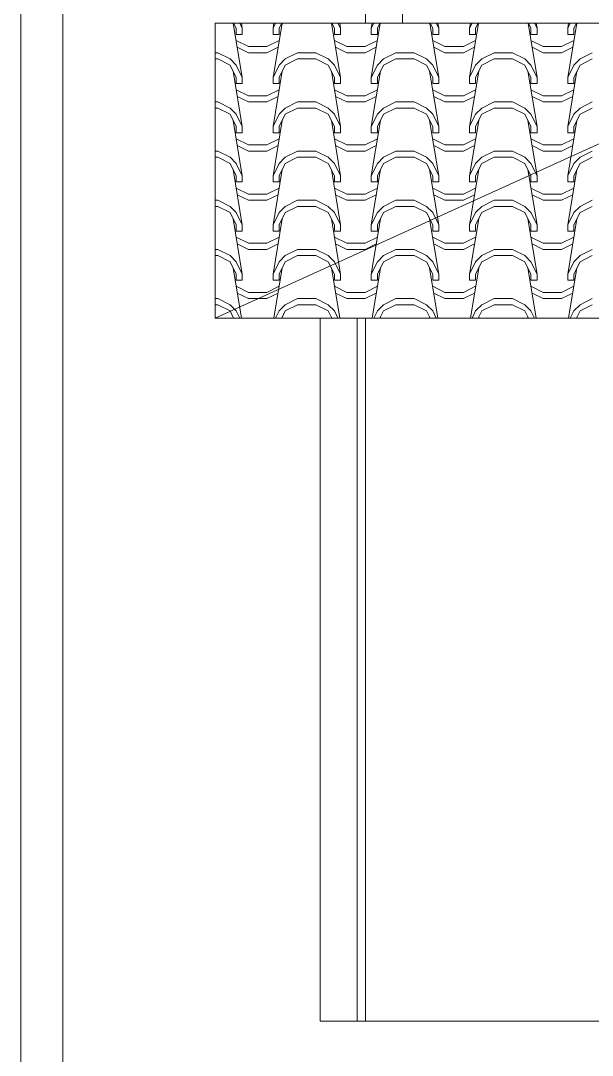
# Model space of a CAD drawing. Header units: metres. Extents: x 1628 to 1845, y 824 to 931.
# Drawn here: x 1628.945 to 1631.272, y 829.978 to 834.187 of the extents above; entities that cross this region are included whole.
import ezdxf

# ---------------------------------------------------------------- set-up
doc = ezdxf.new("R2010")
doc.units = ezdxf.units.M
doc.header["$LTSCALE"] = 0.15
for name, color, linetype, lineweight in [('Alvenaria', 170, 'Continuous', 0), ('Alvenaria ext', 5, 'Continuous', 5), ('Telhado', 2, 'Continuous', 0), ('Texto', 7, 'Continuous', 0)]:
    doc.layers.add(name, color=color, linetype=linetype, lineweight=lineweight)

msp = doc.modelspace()

# ---------------------------------------------------------------- linework, layer by layer
at = {"layer": 'Alvenaria', "ltscale": 10}
for p, q in [((1630.1641, 832.9768), (1630.1641, 830.1168)), ((1630.3141, 830.1168), (1630.3141, 832.9768))]:
    msp.add_line(p, q, dxfattribs=at)
at = {"layer": 'Alvenaria'}
msp.add_line((1630.3493, 832.9768), (1630.3493, 830.1168), dxfattribs=at)
at = {"layer": 'Alvenaria ext', "ltscale": 10}
for p, q in [((1630.3493, 834.1768), (1630.3493, 835.9849)), ((1630.4993, 834.1768), (1630.4993, 835.9968)), ((1636.5618, 834.1768), (1629.7362, 834.1768)), ((1629.7362, 834.1768), (1629.7362, 832.9768)), ((1629.7362, 832.9768), (1631.8298, 833.9259)), ((1629.7362, 832.9768), (1636.6132, 832.9768)), ((1629.7362, 832.9768), (1633.9233, 832.9768)), ((1630.1641, 830.1168), (1637.5501, 830.1168))]:
    msp.add_line(p, q, dxfattribs=at)
at = {"layer": 'Telhado', "ltscale": 0.3}
for p, q in [((1629.8471, 833.9559), (1629.8103, 834.1768)), ((1629.8221, 834.1559), (1629.8116, 834.1768)), ((1629.8471, 834.1559), (1629.8366, 834.1768)), ((1629.8471, 834.1559), (1629.8436, 834.1768)), ((1629.9721, 834.1559), (1629.9825, 834.1768)), ((1629.9721, 834.1559), (1629.9755, 834.1768)), ((1629.9721, 833.9559), (1630.0089, 834.1768)), ((1629.9971, 834.1559), (1630.0075, 834.1768)), ((1630.2471, 833.9559), (1630.2103, 834.1768)), ((1630.2221, 834.1559), (1630.2116, 834.1768)), ((1630.2471, 834.1559), (1630.2366, 834.1768)), ((1630.2471, 834.1559), (1630.2436, 834.1768)), ((1630.3721, 834.1559), (1630.3825, 834.1768)), ((1630.3721, 834.1559), (1630.3755, 834.1768)), ((1630.3721, 833.9559), (1630.4089, 834.1768)), ((1630.3971, 834.1559), (1630.4075, 834.1768)), ((1630.6471, 833.9559), (1630.6103, 834.1768)), ((1630.6221, 834.1559), (1630.6116, 834.1768)), ((1630.6471, 834.1559), (1630.6366, 834.1768)), ((1630.6471, 834.1559), (1630.6436, 834.1768)), ((1630.7721, 834.1559), (1630.7825, 834.1768)), ((1630.7721, 834.1559), (1630.7755, 834.1768)), ((1630.7721, 833.9559), (1630.8089, 834.1768)), ((1630.7971, 834.1559), (1630.8075, 834.1768)), ((1631.0471, 833.9559), (1631.0103, 834.1768)), ((1631.0221, 834.1559), (1631.0116, 834.1768)), ((1631.0471, 834.1559), (1631.0366, 834.1768)), ((1631.0471, 834.1559), (1631.0436, 834.1768)), ((1631.1721, 834.1559), (1631.1825, 834.1768)), ((1631.1721, 834.1559), (1631.1755, 834.1768)), ((1631.1721, 833.9559), (1631.2089, 834.1768)), ((1631.1971, 834.1559), (1631.2075, 834.1768)), ((1629.8221, 834.1309), (1629.8221, 834.1559)), ((1629.8221, 834.1309), (1629.8471, 834.1309)), ((1629.8471, 834.1309), (1629.8471, 834.1559)), ((1629.9721, 834.1309), (1629.9721, 834.1559)), ((1629.9721, 834.1309), (1629.9971, 834.1309)), ((1629.9971, 834.1309), (1629.9971, 834.1559)), ((1630.2221, 834.1309), (1630.2221, 834.1559)), ((1630.2221, 834.1309), (1630.2471, 834.1309)), ((1630.2471, 834.1309), (1630.2471, 834.1559)), ((1630.3721, 834.1309), (1630.3721, 834.1559)), ((1630.3721, 834.1309), (1630.3971, 834.1309)), ((1630.3971, 834.1309), (1630.3971, 834.1559)), ((1630.6221, 834.1309), (1630.6221, 834.1559)), ((1630.6221, 834.1309), (1630.6471, 834.1309)), ((1630.6471, 834.1309), (1630.6471, 834.1559)), ((1630.7721, 834.1309), (1630.7721, 834.1559)), ((1630.7721, 834.1309), (1630.7971, 834.1309)), ((1630.7971, 834.1309), (1630.7971, 834.1559)), ((1631.0221, 834.1309), (1631.0221, 834.1559)), ((1631.0221, 834.1309), (1631.0471, 834.1309)), ((1631.0471, 834.1309), (1631.0471, 834.1559)), ((1631.1721, 834.1309), (1631.1721, 834.1559)), ((1631.1721, 834.1309), (1631.1971, 834.1309)), ((1631.1971, 834.1309), (1631.1971, 834.1559)), ((1629.8721, 834.0809), (1629.8221, 834.1059)), ((1629.9471, 834.0809), (1629.9971, 834.1059)), ((1630.2721, 834.0809), (1630.2221, 834.1059)), ((1630.3471, 834.0809), (1630.3971, 834.1059)), ((1630.6721, 834.0809), (1630.6221, 834.1059)), ((1630.7471, 834.0809), (1630.7971, 834.1059)), ((1631.0721, 834.0809), (1631.0221, 834.1059)), ((1631.1471, 834.0809), (1631.1971, 834.1059)), ((1629.7362, 834.0559), (1629.7471, 834.0559)), ((1629.7971, 834.0309), (1629.7471, 834.0559)), ((1629.8721, 834.0559), (1629.8266, 834.0787)), ((1629.8721, 834.0809), (1629.9471, 834.0809)), ((1629.8721, 834.0559), (1629.9471, 834.0559)), ((1629.9471, 834.0559), (1629.9925, 834.0787)), ((1630.0221, 834.0309), (1630.0721, 834.0559)), ((1630.0721, 834.0559), (1630.1471, 834.0559)), ((1630.1971, 834.0309), (1630.1471, 834.0559)), ((1630.2721, 834.0559), (1630.2266, 834.0787)), ((1630.2721, 834.0809), (1630.3471, 834.0809)), ((1630.2721, 834.0559), (1630.3471, 834.0559)), ((1630.3471, 834.0559), (1630.3925, 834.0787)), ((1630.4221, 834.0309), (1630.4721, 834.0559)), ((1630.4721, 834.0559), (1630.5471, 834.0559)), ((1630.5971, 834.0309), (1630.5471, 834.0559)), ((1630.6721, 834.0559), (1630.6266, 834.0787)), ((1630.6721, 834.0809), (1630.7471, 834.0809)), ((1630.6721, 834.0559), (1630.7471, 834.0559)), ((1630.7471, 834.0559), (1630.7925, 834.0787)), ((1630.8221, 834.0309), (1630.8721, 834.0559)), ((1630.8721, 834.0559), (1630.9471, 834.0559)), ((1630.9971, 834.0309), (1630.9471, 834.0559)), ((1631.0721, 834.0559), (1631.0266, 834.0787)), ((1631.0721, 834.0809), (1631.1471, 834.0809)), ((1631.0721, 834.0559), (1631.1471, 834.0559)), ((1631.1471, 834.0559), (1631.1925, 834.0787)), ((1631.2221, 834.0309), (1631.2721, 834.0559)), ((1629.7362, 834.0309), (1629.7471, 834.0309)), ((1629.7971, 834.0059), (1629.7471, 834.0309)), ((1629.8221, 834.0059), (1629.7971, 834.0309)), ((1629.8221, 833.9559), (1629.7971, 834.0059)), ((1629.8471, 833.9559), (1629.8221, 834.0059)), ((1629.9721, 833.9559), (1629.9971, 834.0059)), ((1629.9971, 834.0059), (1630.0221, 834.0309)), ((1629.9971, 833.9559), (1630.0221, 834.0059)), ((1630.0221, 834.0059), (1630.0721, 834.0309)), ((1630.0721, 834.0309), (1630.1471, 834.0309)), ((1630.1971, 834.0059), (1630.1471, 834.0309)), ((1630.2221, 834.0059), (1630.1971, 834.0309)), ((1630.2221, 833.9559), (1630.1971, 834.0059)), ((1630.2471, 833.9559), (1630.2221, 834.0059)), ((1630.3721, 833.9559), (1630.3971, 834.0059)), ((1630.3971, 834.0059), (1630.4221, 834.0309)), ((1630.3971, 833.9559), (1630.4221, 834.0059)), ((1630.4221, 834.0059), (1630.4721, 834.0309)), ((1630.4721, 834.0309), (1630.5471, 834.0309)), ((1630.5971, 834.0059), (1630.5471, 834.0309)), ((1630.6221, 834.0059), (1630.5971, 834.0309)), ((1630.6221, 833.9559), (1630.5971, 834.0059)), ((1630.6471, 833.9559), (1630.6221, 834.0059)), ((1630.7721, 833.9559), (1630.7971, 834.0059)), ((1630.7971, 834.0059), (1630.8221, 834.0309)), ((1630.7971, 833.9559), (1630.8221, 834.0059)), ((1630.8221, 834.0059), (1630.8721, 834.0309)), ((1630.8721, 834.0309), (1630.9471, 834.0309)), ((1630.9971, 834.0059), (1630.9471, 834.0309)), ((1631.0221, 834.0059), (1630.9971, 834.0309)), ((1631.0221, 833.9559), (1630.9971, 834.0059)), ((1631.0471, 833.9559), (1631.0221, 834.0059)), ((1631.1721, 833.9559), (1631.1971, 834.0059)), ((1631.1971, 834.0059), (1631.2221, 834.0309)), ((1631.1971, 833.9559), (1631.2221, 834.0059)), ((1631.2221, 834.0059), (1631.2721, 834.0309)), ((1629.8471, 833.7559), (1629.8096, 833.9809)), ((1629.9721, 833.7559), (1630.0096, 833.9809)), ((1630.2471, 833.7559), (1630.2096, 833.9809)), ((1630.3721, 833.7559), (1630.4096, 833.9809)), ((1630.6471, 833.7559), (1630.6096, 833.9809)), ((1630.7721, 833.7559), (1630.8096, 833.9809)), ((1631.0471, 833.7559), (1631.0096, 833.9809)), ((1631.1721, 833.7559), (1631.2096, 833.9809)), ((1629.8221, 833.9309), (1629.8221, 833.9559)), ((1629.8221, 833.9309), (1629.8471, 833.9309)), ((1629.8471, 833.9309), (1629.8471, 833.9559)), ((1629.9721, 833.9309), (1629.9721, 833.9559)), ((1629.9721, 833.9309), (1629.9971, 833.9309)), ((1629.9971, 833.9309), (1629.9971, 833.9559)), ((1630.2221, 833.9309), (1630.2221, 833.9559)), ((1630.2221, 833.9309), (1630.2471, 833.9309)), ((1630.2471, 833.9309), (1630.2471, 833.9559)), ((1630.3721, 833.9309), (1630.3721, 833.9559)), ((1630.3721, 833.9309), (1630.3971, 833.9309)), ((1630.3971, 833.9309), (1630.3971, 833.9559)), ((1630.6221, 833.9309), (1630.6221, 833.9559)), ((1630.6221, 833.9309), (1630.6471, 833.9309)), ((1630.6471, 833.9309), (1630.6471, 833.9559)), ((1630.7721, 833.9309), (1630.7721, 833.9559)), ((1630.7721, 833.9309), (1630.7971, 833.9309)), ((1630.7971, 833.9309), (1630.7971, 833.9559)), ((1631.0221, 833.9309), (1631.0221, 833.9559)), ((1631.0221, 833.9309), (1631.0471, 833.9309)), ((1631.0471, 833.9309), (1631.0471, 833.9559)), ((1631.1721, 833.9309), (1631.1721, 833.9559)), ((1631.1721, 833.9309), (1631.1971, 833.9309)), ((1631.1971, 833.9309), (1631.1971, 833.9559)), ((1629.8721, 833.8809), (1629.8221, 833.9059)), ((1629.8721, 833.8559), (1629.8266, 833.8787)), ((1629.8721, 833.8809), (1629.9471, 833.8809)), ((1629.9471, 833.8809), (1629.9971, 833.9059)), ((1629.9471, 833.8559), (1629.9925, 833.8787)), ((1630.2721, 833.8809), (1630.2221, 833.9059)), ((1630.2721, 833.8559), (1630.2266, 833.8787)), ((1630.2721, 833.8809), (1630.3471, 833.8809)), ((1630.3471, 833.8809), (1630.3971, 833.9059)), ((1630.3471, 833.8559), (1630.3925, 833.8787)), ((1630.6721, 833.8809), (1630.6221, 833.9059)), ((1630.6721, 833.8559), (1630.6266, 833.8787)), ((1630.6721, 833.8809), (1630.7471, 833.8809)), ((1630.7471, 833.8809), (1630.7971, 833.9059)), ((1630.7471, 833.8559), (1630.7925, 833.8787)), ((1631.0721, 833.8809), (1631.0221, 833.9059)), ((1631.0721, 833.8559), (1631.0266, 833.8787)), ((1631.0721, 833.8809), (1631.1471, 833.8809)), ((1631.1471, 833.8809), (1631.1971, 833.9059)), ((1631.1471, 833.8559), (1631.1925, 833.8787)), ((1629.7362, 833.8559), (1629.7471, 833.8559)), ((1629.7971, 833.8309), (1629.7471, 833.8559)), ((1629.8721, 833.8559), (1629.9471, 833.8559)), ((1630.0221, 833.8309), (1630.0721, 833.8559)), ((1630.0721, 833.8559), (1630.1471, 833.8559)), ((1630.1971, 833.8309), (1630.1471, 833.8559)), ((1630.2721, 833.8559), (1630.3471, 833.8559)), ((1630.4221, 833.8309), (1630.4721, 833.8559)), ((1630.4721, 833.8559), (1630.5471, 833.8559)), ((1630.5971, 833.8309), (1630.5471, 833.8559)), ((1630.6721, 833.8559), (1630.7471, 833.8559)), ((1630.8221, 833.8309), (1630.8721, 833.8559)), ((1630.8721, 833.8559), (1630.9471, 833.8559)), ((1630.9971, 833.8309), (1630.9471, 833.8559)), ((1631.0721, 833.8559), (1631.1471, 833.8559)), ((1631.2221, 833.8309), (1631.2721, 833.8559)), ((1629.7362, 833.8309), (1629.7471, 833.8309)), ((1629.7971, 833.8059), (1629.7471, 833.8309)), ((1629.8221, 833.8059), (1629.7971, 833.8309)), ((1629.8221, 833.7559), (1629.7971, 833.8059)), ((1629.8471, 833.7559), (1629.8221, 833.8059)), ((1629.9721, 833.7559), (1629.9971, 833.8059)), ((1629.9971, 833.8059), (1630.0221, 833.8309)), ((1629.9971, 833.7559), (1630.0221, 833.8059)), ((1630.0221, 833.8059), (1630.0721, 833.8309)), ((1630.0721, 833.8309), (1630.1471, 833.8309)), ((1630.1971, 833.8059), (1630.1471, 833.8309)), ((1630.2221, 833.8059), (1630.1971, 833.8309)), ((1630.2221, 833.7559), (1630.1971, 833.8059)), ((1630.2471, 833.7559), (1630.2221, 833.8059)), ((1630.3721, 833.7559), (1630.3971, 833.8059)), ((1630.3971, 833.8059), (1630.4221, 833.8309)), ((1630.3971, 833.7559), (1630.4221, 833.8059)), ((1630.4221, 833.8059), (1630.4721, 833.8309)), ((1630.4721, 833.8309), (1630.5471, 833.8309)), ((1630.5971, 833.8059), (1630.5471, 833.8309)), ((1630.6221, 833.8059), (1630.5971, 833.8309)), ((1630.6221, 833.7559), (1630.5971, 833.8059)), ((1630.6471, 833.7559), (1630.6221, 833.8059)), ((1630.7721, 833.7559), (1630.7971, 833.8059)), ((1630.7971, 833.8059), (1630.8221, 833.8309)), ((1630.7971, 833.7559), (1630.8221, 833.8059)), ((1630.8221, 833.8059), (1630.8721, 833.8309)), ((1630.8721, 833.8309), (1630.9471, 833.8309)), ((1630.9971, 833.8059), (1630.9471, 833.8309)), ((1631.0221, 833.8059), (1630.9971, 833.8309)), ((1631.0221, 833.7559), (1630.9971, 833.8059)), ((1631.0471, 833.7559), (1631.0221, 833.8059)), ((1631.1721, 833.7559), (1631.1971, 833.8059)), ((1631.1971, 833.8059), (1631.2221, 833.8309)), ((1631.1971, 833.7559), (1631.2221, 833.8059)), ((1631.2221, 833.8059), (1631.2721, 833.8309)), ((1629.8471, 833.5559), (1629.8096, 833.7809)), ((1629.8221, 833.7309), (1629.8221, 833.7559)), ((1629.8471, 833.7309), (1629.8471, 833.7559)), ((1629.9721, 833.5559), (1630.0096, 833.7809)), ((1629.9721, 833.7309), (1629.9721, 833.7559)), ((1629.9971, 833.7309), (1629.9971, 833.7559)), ((1630.2471, 833.5559), (1630.2096, 833.7809)), ((1630.2221, 833.7309), (1630.2221, 833.7559)), ((1630.2471, 833.7309), (1630.2471, 833.7559)), ((1630.3721, 833.5559), (1630.4096, 833.7809)), ((1630.3721, 833.7309), (1630.3721, 833.7559)), ((1630.3971, 833.7309), (1630.3971, 833.7559)), ((1630.6471, 833.5559), (1630.6096, 833.7809)), ((1630.6221, 833.7309), (1630.6221, 833.7559)), ((1630.6471, 833.7309), (1630.6471, 833.7559)), ((1630.7721, 833.5559), (1630.8096, 833.7809)), ((1630.7721, 833.7309), (1630.7721, 833.7559)), ((1630.7971, 833.7309), (1630.7971, 833.7559)), ((1631.0471, 833.5559), (1631.0096, 833.7809)), ((1631.0221, 833.7309), (1631.0221, 833.7559)), ((1631.0471, 833.7309), (1631.0471, 833.7559)), ((1631.1721, 833.5559), (1631.2096, 833.7809)), ((1631.1721, 833.7309), (1631.1721, 833.7559)), ((1631.1971, 833.7309), (1631.1971, 833.7559)), ((1629.8221, 833.7309), (1629.8471, 833.7309)), ((1629.8721, 833.6809), (1629.8221, 833.7059)), ((1629.9471, 833.6809), (1629.9971, 833.7059)), ((1629.9721, 833.7309), (1629.9971, 833.7309)), ((1630.2221, 833.7309), (1630.2471, 833.7309)), ((1630.2721, 833.6809), (1630.2221, 833.7059)), ((1630.3471, 833.6809), (1630.3971, 833.7059)), ((1630.3721, 833.7309), (1630.3971, 833.7309)), ((1630.6221, 833.7309), (1630.6471, 833.7309)), ((1630.6721, 833.6809), (1630.6221, 833.7059)), ((1630.7471, 833.6809), (1630.7971, 833.7059)), ((1630.7721, 833.7309), (1630.7971, 833.7309)), ((1631.0221, 833.7309), (1631.0471, 833.7309)), ((1631.0721, 833.6809), (1631.0221, 833.7059)), ((1631.1471, 833.6809), (1631.1971, 833.7059)), ((1631.1721, 833.7309), (1631.1971, 833.7309)), ((1629.8721, 833.6559), (1629.8266, 833.6787)), ((1629.8721, 833.6809), (1629.9471, 833.6809)), ((1629.9471, 833.6559), (1629.9925, 833.6787)), ((1630.2721, 833.6559), (1630.2266, 833.6787)), ((1630.2721, 833.6809), (1630.3471, 833.6809)), ((1630.3471, 833.6559), (1630.3925, 833.6787)), ((1630.6721, 833.6559), (1630.6266, 833.6787)), ((1630.6721, 833.6809), (1630.7471, 833.6809)), ((1630.7471, 833.6559), (1630.7925, 833.6787)), ((1631.0721, 833.6559), (1631.0266, 833.6787)), ((1631.0721, 833.6809), (1631.1471, 833.6809)), ((1631.1471, 833.6559), (1631.1925, 833.6787)), ((1629.7362, 833.6559), (1629.7471, 833.6559)), ((1629.7362, 833.6309), (1629.7471, 833.6309)), ((1629.7971, 833.6309), (1629.7471, 833.6559)), ((1629.7971, 833.6059), (1629.7471, 833.6309)), ((1629.8221, 833.6059), (1629.7971, 833.6309)), ((1629.8721, 833.6559), (1629.9471, 833.6559)), ((1629.9971, 833.6059), (1630.0221, 833.6309)), ((1630.0221, 833.6309), (1630.0721, 833.6559)), ((1630.0221, 833.6059), (1630.0721, 833.6309)), ((1630.0721, 833.6559), (1630.1471, 833.6559)), ((1630.0721, 833.6309), (1630.1471, 833.6309)), ((1630.1971, 833.6309), (1630.1471, 833.6559)), ((1630.1971, 833.6059), (1630.1471, 833.6309)), ((1630.2221, 833.6059), (1630.1971, 833.6309)), ((1630.2721, 833.6559), (1630.3471, 833.6559)), ((1630.3971, 833.6059), (1630.4221, 833.6309)), ((1630.4221, 833.6309), (1630.4721, 833.6559)), ((1630.4221, 833.6059), (1630.4721, 833.6309)), ((1630.4721, 833.6559), (1630.5471, 833.6559)), ((1630.4721, 833.6309), (1630.5471, 833.6309)), ((1630.5971, 833.6309), (1630.5471, 833.6559)), ((1630.5971, 833.6059), (1630.5471, 833.6309)), ((1630.6221, 833.6059), (1630.5971, 833.6309)), ((1630.6721, 833.6559), (1630.7471, 833.6559)), ((1630.7971, 833.6059), (1630.8221, 833.6309)), ((1630.8221, 833.6309), (1630.8721, 833.6559)), ((1630.8221, 833.6059), (1630.8721, 833.6309)), ((1630.8721, 833.6559), (1630.9471, 833.6559)), ((1630.8721, 833.6309), (1630.9471, 833.6309)), ((1630.9971, 833.6309), (1630.9471, 833.6559)), ((1630.9971, 833.6059), (1630.9471, 833.6309)), ((1631.0221, 833.6059), (1630.9971, 833.6309)), ((1631.0721, 833.6559), (1631.1471, 833.6559)), ((1631.1971, 833.6059), (1631.2221, 833.6309)), ((1631.2221, 833.6309), (1631.2721, 833.6559)), ((1631.2221, 833.6059), (1631.2721, 833.6309)), ((1629.8221, 833.5559), (1629.7971, 833.6059)), ((1629.8471, 833.3559), (1629.8096, 833.5809)), ((1629.8471, 833.5559), (1629.8221, 833.6059)), ((1629.9721, 833.5559), (1629.9971, 833.6059)), ((1629.9721, 833.3559), (1630.0096, 833.5809)), ((1629.9971, 833.5559), (1630.0221, 833.6059)), ((1630.2221, 833.5559), (1630.1971, 833.6059)), ((1630.2471, 833.3559), (1630.2096, 833.5809)), ((1630.2471, 833.5559), (1630.2221, 833.6059)), ((1630.3721, 833.5559), (1630.3971, 833.6059)), ((1630.3721, 833.3559), (1630.4096, 833.5809)), ((1630.3971, 833.5559), (1630.4221, 833.6059)), ((1630.6221, 833.5559), (1630.5971, 833.6059)), ((1630.6471, 833.3559), (1630.6096, 833.5809)), ((1630.6471, 833.5559), (1630.6221, 833.6059)), ((1630.7721, 833.5559), (1630.7971, 833.6059)), ((1630.7721, 833.3559), (1630.8096, 833.5809)), ((1630.7971, 833.5559), (1630.8221, 833.6059)), ((1631.0221, 833.5559), (1630.9971, 833.6059)), ((1631.0471, 833.3559), (1631.0096, 833.5809)), ((1631.0471, 833.5559), (1631.0221, 833.6059)), ((1631.1721, 833.5559), (1631.1971, 833.6059)), ((1631.1721, 833.3559), (1631.2096, 833.5809)), ((1631.1971, 833.5559), (1631.2221, 833.6059)), ((1629.8221, 833.5309), (1629.8221, 833.5559)), ((1629.8471, 833.5309), (1629.8471, 833.5559)), ((1629.9721, 833.5309), (1629.9721, 833.5559)), ((1629.9971, 833.5309), (1629.9971, 833.5559)), ((1630.2221, 833.5309), (1630.2221, 833.5559)), ((1630.2471, 833.5309), (1630.2471, 833.5559)), ((1630.3721, 833.5309), (1630.3721, 833.5559)), ((1630.3971, 833.5309), (1630.3971, 833.5559)), ((1630.6221, 833.5309), (1630.6221, 833.5559)), ((1630.6471, 833.5309), (1630.6471, 833.5559)), ((1630.7721, 833.5309), (1630.7721, 833.5559)), ((1630.7971, 833.5309), (1630.7971, 833.5559)), ((1631.0221, 833.5309), (1631.0221, 833.5559)), ((1631.0471, 833.5309), (1631.0471, 833.5559)), ((1631.1721, 833.5309), (1631.1721, 833.5559)), ((1631.1971, 833.5309), (1631.1971, 833.5559)), ((1629.8221, 833.5309), (1629.8471, 833.5309)), ((1629.8721, 833.4809), (1629.8221, 833.5059)), ((1629.9471, 833.4809), (1629.9971, 833.5059)), ((1629.9721, 833.5309), (1629.9971, 833.5309)), ((1630.2221, 833.5309), (1630.2471, 833.5309)), ((1630.2721, 833.4809), (1630.2221, 833.5059)), ((1630.3471, 833.4809), (1630.3971, 833.5059)), ((1630.3721, 833.5309), (1630.3971, 833.5309)), ((1630.6221, 833.5309), (1630.6471, 833.5309)), ((1630.6721, 833.4809), (1630.6221, 833.5059)), ((1630.7471, 833.4809), (1630.7971, 833.5059)), ((1630.7721, 833.5309), (1630.7971, 833.5309)), ((1631.0221, 833.5309), (1631.0471, 833.5309)), ((1631.0721, 833.4809), (1631.0221, 833.5059)), ((1631.1471, 833.4809), (1631.1971, 833.5059)), ((1631.1721, 833.5309), (1631.1971, 833.5309)), ((1629.7362, 833.4559), (1629.7471, 833.4559)), ((1629.7971, 833.4309), (1629.7471, 833.4559)), ((1629.8721, 833.4559), (1629.8266, 833.4787)), ((1629.8721, 833.4809), (1629.9471, 833.4809)), ((1629.8721, 833.4559), (1629.9471, 833.4559)), ((1629.9471, 833.4559), (1629.9925, 833.4787)), ((1630.0221, 833.4309), (1630.0721, 833.4559)), ((1630.0721, 833.4559), (1630.1471, 833.4559)), ((1630.1971, 833.4309), (1630.1471, 833.4559)), ((1630.2721, 833.4559), (1630.2266, 833.4787)), ((1630.2721, 833.4809), (1630.3471, 833.4809)), ((1630.2721, 833.4559), (1630.3471, 833.4559)), ((1630.3471, 833.4559), (1630.3925, 833.4787)), ((1630.4221, 833.4309), (1630.4721, 833.4559)), ((1630.4721, 833.4559), (1630.5471, 833.4559)), ((1630.5971, 833.4309), (1630.5471, 833.4559)), ((1630.6721, 833.4559), (1630.6266, 833.4787)), ((1630.6721, 833.4809), (1630.7471, 833.4809)), ((1630.6721, 833.4559), (1630.7471, 833.4559)), ((1630.7471, 833.4559), (1630.7925, 833.4787)), ((1630.8221, 833.4309), (1630.8721, 833.4559)), ((1630.8721, 833.4559), (1630.9471, 833.4559)), ((1630.9971, 833.4309), (1630.9471, 833.4559)), ((1631.0721, 833.4559), (1631.0266, 833.4787)), ((1631.0721, 833.4809), (1631.1471, 833.4809)), ((1631.0721, 833.4559), (1631.1471, 833.4559)), ((1631.1471, 833.4559), (1631.1925, 833.4787)), ((1631.2221, 833.4309), (1631.2721, 833.4559)), ((1629.7362, 833.4309), (1629.7471, 833.4309)), ((1629.7971, 833.4059), (1629.7471, 833.4309)), ((1629.8221, 833.4059), (1629.7971, 833.4309)), ((1629.9971, 833.4059), (1630.0221, 833.4309)), ((1630.0221, 833.4059), (1630.0721, 833.4309)), ((1630.0721, 833.4309), (1630.1471, 833.4309)), ((1630.1971, 833.4059), (1630.1471, 833.4309)), ((1630.2221, 833.4059), (1630.1971, 833.4309)), ((1630.3971, 833.4059), (1630.4221, 833.4309)), ((1630.4221, 833.4059), (1630.4721, 833.4309)), ((1630.4721, 833.4309), (1630.5471, 833.4309)), ((1630.5971, 833.4059), (1630.5471, 833.4309)), ((1630.6221, 833.4059), (1630.5971, 833.4309)), ((1630.7971, 833.4059), (1630.8221, 833.4309)), ((1630.8221, 833.4059), (1630.8721, 833.4309)), ((1630.8721, 833.4309), (1630.9471, 833.4309)), ((1630.9971, 833.4059), (1630.9471, 833.4309)), ((1631.0221, 833.4059), (1630.9971, 833.4309)), ((1631.1971, 833.4059), (1631.2221, 833.4309)), ((1631.2221, 833.4059), (1631.2721, 833.4309)), ((1629.8221, 833.3559), (1629.7971, 833.4059)), ((1629.8471, 833.1559), (1629.8096, 833.3809)), ((1629.8471, 833.3559), (1629.8221, 833.4059)), ((1629.9721, 833.3559), (1629.9971, 833.4059)), ((1629.9721, 833.1559), (1630.0096, 833.3809)), ((1629.9971, 833.3559), (1630.0221, 833.4059)), ((1630.2221, 833.3559), (1630.1971, 833.4059)), ((1630.2471, 833.1559), (1630.2096, 833.3809)), ((1630.2471, 833.3559), (1630.2221, 833.4059)), ((1630.3721, 833.3559), (1630.3971, 833.4059)), ((1630.3721, 833.1559), (1630.4096, 833.3809)), ((1630.3971, 833.3559), (1630.4221, 833.4059)), ((1630.6221, 833.3559), (1630.5971, 833.4059)), ((1630.6471, 833.1559), (1630.6096, 833.3809)), ((1630.6471, 833.3559), (1630.6221, 833.4059)), ((1630.7721, 833.3559), (1630.7971, 833.4059)), ((1630.7721, 833.1559), (1630.8096, 833.3809)), ((1630.7971, 833.3559), (1630.8221, 833.4059)), ((1631.0221, 833.3559), (1630.9971, 833.4059)), ((1631.0471, 833.1559), (1631.0096, 833.3809)), ((1631.0471, 833.3559), (1631.0221, 833.4059)), ((1631.1721, 833.3559), (1631.1971, 833.4059)), ((1631.1721, 833.1559), (1631.2096, 833.3809)), ((1631.1971, 833.3559), (1631.2221, 833.4059)), ((1629.8221, 833.3309), (1629.8221, 833.3559)), ((1629.8221, 833.3309), (1629.8471, 833.3309)), ((1629.8471, 833.3309), (1629.8471, 833.3559)), ((1629.9721, 833.3309), (1629.9721, 833.3559)), ((1629.9721, 833.3309), (1629.9971, 833.3309)), ((1629.9971, 833.3309), (1629.9971, 833.3559)), ((1630.2221, 833.3309), (1630.2221, 833.3559)), ((1630.2221, 833.3309), (1630.2471, 833.3309)), ((1630.2471, 833.3309), (1630.2471, 833.3559)), ((1630.3721, 833.3309), (1630.3721, 833.3559)), ((1630.3721, 833.3309), (1630.3971, 833.3309)), ((1630.3971, 833.3309), (1630.3971, 833.3559)), ((1630.6221, 833.3309), (1630.6221, 833.3559)), ((1630.6221, 833.3309), (1630.6471, 833.3309)), ((1630.6471, 833.3309), (1630.6471, 833.3559)), ((1630.7721, 833.3309), (1630.7721, 833.3559)), ((1630.7721, 833.3309), (1630.7971, 833.3309)), ((1630.7971, 833.3309), (1630.7971, 833.3559)), ((1631.0221, 833.3309), (1631.0221, 833.3559)), ((1631.0221, 833.3309), (1631.0471, 833.3309)), ((1631.0471, 833.3309), (1631.0471, 833.3559)), ((1631.1721, 833.3309), (1631.1721, 833.3559)), ((1631.1721, 833.3309), (1631.1971, 833.3309)), ((1631.1971, 833.3309), (1631.1971, 833.3559)), ((1629.8721, 833.2809), (1629.8221, 833.3059)), ((1629.9471, 833.2809), (1629.9971, 833.3059)), ((1630.2721, 833.2809), (1630.2221, 833.3059)), ((1630.3471, 833.2809), (1630.3971, 833.3059)), ((1630.6721, 833.2809), (1630.6221, 833.3059)), ((1630.7471, 833.2809), (1630.7971, 833.3059)), ((1631.0721, 833.2809), (1631.0221, 833.3059)), ((1631.1471, 833.2809), (1631.1971, 833.3059)), ((1629.7362, 833.2559), (1629.7471, 833.2559)), ((1629.7971, 833.2309), (1629.7471, 833.2559)), ((1629.8721, 833.2559), (1629.8266, 833.2787)), ((1629.8721, 833.2809), (1629.9471, 833.2809)), ((1629.8721, 833.2559), (1629.9471, 833.2559)), ((1629.9471, 833.2559), (1629.9925, 833.2787)), ((1630.0221, 833.2309), (1630.0721, 833.2559)), ((1630.0721, 833.2559), (1630.1471, 833.2559)), ((1630.1971, 833.2309), (1630.1471, 833.2559)), ((1630.2721, 833.2559), (1630.2266, 833.2787)), ((1630.2721, 833.2809), (1630.3471, 833.2809)), ((1630.2721, 833.2559), (1630.3471, 833.2559)), ((1630.3471, 833.2559), (1630.3925, 833.2787)), ((1630.4221, 833.2309), (1630.4721, 833.2559)), ((1630.4721, 833.2559), (1630.5471, 833.2559)), ((1630.5971, 833.2309), (1630.5471, 833.2559)), ((1630.6721, 833.2559), (1630.6266, 833.2787)), ((1630.6721, 833.2809), (1630.7471, 833.2809)), ((1630.6721, 833.2559), (1630.7471, 833.2559)), ((1630.7471, 833.2559), (1630.7925, 833.2787)), ((1630.8221, 833.2309), (1630.8721, 833.2559)), ((1630.8721, 833.2559), (1630.9471, 833.2559)), ((1630.9971, 833.2309), (1630.9471, 833.2559)), ((1631.0721, 833.2559), (1631.0266, 833.2787)), ((1631.0721, 833.2809), (1631.1471, 833.2809)), ((1631.0721, 833.2559), (1631.1471, 833.2559)), ((1631.1471, 833.2559), (1631.1925, 833.2787)), ((1631.2221, 833.2309), (1631.2721, 833.2559)), ((1629.7362, 833.2309), (1629.7471, 833.2309)), ((1629.7971, 833.2059), (1629.7471, 833.2309)), ((1629.8221, 833.2059), (1629.7971, 833.2309)), ((1629.8221, 833.1559), (1629.7971, 833.2059)), ((1629.8471, 833.1559), (1629.8221, 833.2059)), ((1629.9721, 833.1559), (1629.9971, 833.2059)), ((1629.9971, 833.2059), (1630.0221, 833.2309)), ((1629.9971, 833.1559), (1630.0221, 833.2059)), ((1630.0221, 833.2059), (1630.0721, 833.2309)), ((1630.0721, 833.2309), (1630.1471, 833.2309)), ((1630.1971, 833.2059), (1630.1471, 833.2309)), ((1630.2221, 833.2059), (1630.1971, 833.2309)), ((1630.2221, 833.1559), (1630.1971, 833.2059)), ((1630.2471, 833.1559), (1630.2221, 833.2059)), ((1630.3721, 833.1559), (1630.3971, 833.2059)), ((1630.3971, 833.2059), (1630.4221, 833.2309)), ((1630.3971, 833.1559), (1630.4221, 833.2059)), ((1630.4221, 833.2059), (1630.4721, 833.2309)), ((1630.4721, 833.2309), (1630.5471, 833.2309)), ((1630.5971, 833.2059), (1630.5471, 833.2309)), ((1630.6221, 833.2059), (1630.5971, 833.2309)), ((1630.6221, 833.1559), (1630.5971, 833.2059)), ((1630.6471, 833.1559), (1630.6221, 833.2059)), ((1630.7721, 833.1559), (1630.7971, 833.2059)), ((1630.7971, 833.2059), (1630.8221, 833.2309)), ((1630.7971, 833.1559), (1630.8221, 833.2059)), ((1630.8221, 833.2059), (1630.8721, 833.2309)), ((1630.8721, 833.2309), (1630.9471, 833.2309)), ((1630.9971, 833.2059), (1630.9471, 833.2309)), ((1631.0221, 833.2059), (1630.9971, 833.2309)), ((1631.0221, 833.1559), (1630.9971, 833.2059)), ((1631.0471, 833.1559), (1631.0221, 833.2059)), ((1631.1721, 833.1559), (1631.1971, 833.2059)), ((1631.1971, 833.2059), (1631.2221, 833.2309)), ((1631.1971, 833.1559), (1631.2221, 833.2059)), ((1631.2221, 833.2059), (1631.2721, 833.2309)), ((1629.8436, 832.9768), (1629.8096, 833.1809)), ((1629.9755, 832.9768), (1630.0096, 833.1809)), ((1630.2436, 832.9768), (1630.2096, 833.1809)), ((1630.3755, 832.9768), (1630.4096, 833.1809)), ((1630.6436, 832.9768), (1630.6096, 833.1809)), ((1630.7755, 832.9768), (1630.8096, 833.1809)), ((1631.0436, 832.9768), (1631.0096, 833.1809)), ((1631.1755, 832.9768), (1631.2096, 833.1809)), ((1629.8221, 833.1309), (1629.8221, 833.1559)), ((1629.8221, 833.1309), (1629.8471, 833.1309)), ((1629.8471, 833.1309), (1629.8471, 833.1559)), ((1629.9721, 833.1309), (1629.9721, 833.1559)), ((1629.9721, 833.1309), (1629.9971, 833.1309)), ((1629.9971, 833.1309), (1629.9971, 833.1559)), ((1630.2221, 833.1309), (1630.2221, 833.1559)), ((1630.2221, 833.1309), (1630.2471, 833.1309)), ((1630.2471, 833.1309), (1630.2471, 833.1559)), ((1630.3721, 833.1309), (1630.3721, 833.1559)), ((1630.3721, 833.1309), (1630.3971, 833.1309)), ((1630.3971, 833.1309), (1630.3971, 833.1559)), ((1630.6221, 833.1309), (1630.6221, 833.1559)), ((1630.6221, 833.1309), (1630.6471, 833.1309)), ((1630.6471, 833.1309), (1630.6471, 833.1559)), ((1630.7721, 833.1309), (1630.7721, 833.1559)), ((1630.7721, 833.1309), (1630.7971, 833.1309)), ((1630.7971, 833.1309), (1630.7971, 833.1559)), ((1631.0221, 833.1309), (1631.0221, 833.1559)), ((1631.0221, 833.1309), (1631.0471, 833.1309)), ((1631.0471, 833.1309), (1631.0471, 833.1559)), ((1631.1721, 833.1309), (1631.1721, 833.1559)), ((1631.1721, 833.1309), (1631.1971, 833.1309)), ((1631.1971, 833.1309), (1631.1971, 833.1559)), ((1629.8721, 833.0809), (1629.8221, 833.1059)), ((1629.8721, 833.0559), (1629.8266, 833.0787)), ((1629.8721, 833.0809), (1629.9471, 833.0809)), ((1629.9471, 833.0809), (1629.9971, 833.1059)), ((1629.9471, 833.0559), (1629.9925, 833.0787)), ((1630.2721, 833.0809), (1630.2221, 833.1059)), ((1630.2721, 833.0559), (1630.2266, 833.0787)), ((1630.2721, 833.0809), (1630.3471, 833.0809)), ((1630.3471, 833.0809), (1630.3971, 833.1059)), ((1630.3471, 833.0559), (1630.3925, 833.0787)), ((1630.6721, 833.0809), (1630.6221, 833.1059)), ((1630.6721, 833.0559), (1630.6266, 833.0787)), ((1630.6721, 833.0809), (1630.7471, 833.0809)), ((1630.7471, 833.0809), (1630.7971, 833.1059)), ((1630.7471, 833.0559), (1630.7925, 833.0787)), ((1631.0721, 833.0809), (1631.0221, 833.1059)), ((1631.0721, 833.0559), (1631.0266, 833.0787)), ((1631.0721, 833.0809), (1631.1471, 833.0809)), ((1631.1471, 833.0809), (1631.1971, 833.1059)), ((1631.1471, 833.0559), (1631.1925, 833.0787)), ((1629.7362, 833.0559), (1629.7471, 833.0559)), ((1629.7971, 833.0309), (1629.7471, 833.0559)), ((1629.8721, 833.0559), (1629.9471, 833.0559)), ((1630.0221, 833.0309), (1630.0721, 833.0559)), ((1630.0721, 833.0559), (1630.1471, 833.0559)), ((1630.1971, 833.0309), (1630.1471, 833.0559)), ((1630.2721, 833.0559), (1630.3471, 833.0559)), ((1630.4221, 833.0309), (1630.4721, 833.0559)), ((1630.4721, 833.0559), (1630.5471, 833.0559)), ((1630.5971, 833.0309), (1630.5471, 833.0559)), ((1630.6721, 833.0559), (1630.7471, 833.0559)), ((1630.8221, 833.0309), (1630.8721, 833.0559)), ((1630.8721, 833.0559), (1630.9471, 833.0559)), ((1630.9971, 833.0309), (1630.9471, 833.0559)), ((1631.0721, 833.0559), (1631.1471, 833.0559)), ((1631.2221, 833.0309), (1631.2721, 833.0559)), ((1629.7362, 833.0309), (1629.7471, 833.0309)), ((1629.7971, 833.0059), (1629.7471, 833.0309)), ((1629.8221, 833.0059), (1629.7971, 833.0309)), ((1629.8116, 832.9768), (1629.7971, 833.0059)), ((1629.8366, 832.9768), (1629.8221, 833.0059)), ((1629.9825, 832.9768), (1629.9971, 833.0059)), ((1629.9971, 833.0059), (1630.0221, 833.0309)), ((1630.0075, 832.9768), (1630.0221, 833.0059)), ((1630.0221, 833.0059), (1630.0721, 833.0309)), ((1630.0721, 833.0309), (1630.1471, 833.0309)), ((1630.1971, 833.0059), (1630.1471, 833.0309)), ((1630.2221, 833.0059), (1630.1971, 833.0309)), ((1630.2116, 832.9768), (1630.1971, 833.0059)), ((1630.2366, 832.9768), (1630.2221, 833.0059)), ((1630.3825, 832.9768), (1630.3971, 833.0059)), ((1630.3971, 833.0059), (1630.4221, 833.0309)), ((1630.4075, 832.9768), (1630.4221, 833.0059)), ((1630.4221, 833.0059), (1630.4721, 833.0309)), ((1630.4721, 833.0309), (1630.5471, 833.0309)), ((1630.5971, 833.0059), (1630.5471, 833.0309)), ((1630.6221, 833.0059), (1630.5971, 833.0309)), ((1630.6116, 832.9768), (1630.5971, 833.0059)), ((1630.6366, 832.9768), (1630.6221, 833.0059)), ((1630.7825, 832.9768), (1630.7971, 833.0059)), ((1630.7971, 833.0059), (1630.8221, 833.0309)), ((1630.8075, 832.9768), (1630.8221, 833.0059)), ((1630.8221, 833.0059), (1630.8721, 833.0309)), ((1630.8721, 833.0309), (1630.9471, 833.0309)), ((1630.9971, 833.0059), (1630.9471, 833.0309)), ((1631.0221, 833.0059), (1630.9971, 833.0309)), ((1631.0116, 832.9768), (1630.9971, 833.0059)), ((1631.0366, 832.9768), (1631.0221, 833.0059)), ((1631.1825, 832.9768), (1631.1971, 833.0059)), ((1631.1971, 833.0059), (1631.2221, 833.0309)), ((1631.2075, 832.9768), (1631.2221, 833.0059)), ((1631.2221, 833.0059), (1631.2721, 833.0309)), ((1629.8103, 832.9768), (1629.8096, 832.9809)), ((1630.0089, 832.9768), (1630.0096, 832.9809)), ((1630.2103, 832.9768), (1630.2096, 832.9809)), ((1630.4089, 832.9768), (1630.4096, 832.9809)), ((1630.6103, 832.9768), (1630.6096, 832.9809)), ((1630.8089, 832.9768), (1630.8096, 832.9809)), ((1631.0103, 832.9768), (1631.0096, 832.9809)), ((1631.2089, 832.9768), (1631.2096, 832.9809))]:
    msp.add_line(p, q, dxfattribs=at)
at = {"layer": 'Texto', "ltscale": 10}
for points in [[(1628.9448, 850.4631), (1664.8946, 850.4631), (1664.8946, 825.0415), (1628.9448, 825.0415)], [(1629.116, 850.292), (1664.7234, 850.292), (1664.7234, 825.2127), (1629.116, 825.2127)]]:
    msp.add_lwpolyline(points, close=True, dxfattribs=at)

doc.saveas('drawing.dxf')
